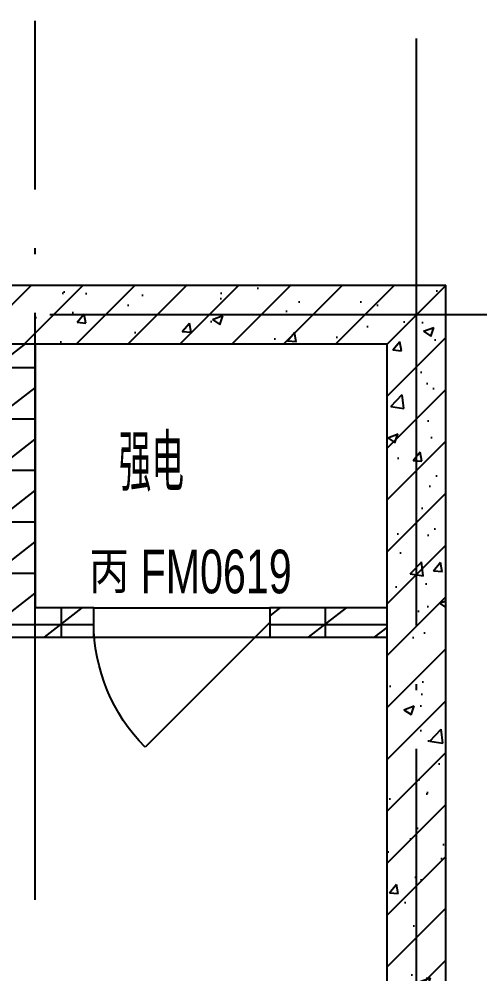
# Model space of a CAD drawing. Extents: x 718358 to 1668613, y -348838 to -159582.
# Drawn here: x 792281 to 793851, y -323540 to -320288 of the extents above; entities that cross this region are included whole.
import ezdxf

# ---------------------------------------------------------------- set-up
doc = ezdxf.new("R2010")
doc.units = 0
doc.header["$LTSCALE"] = 1000
doc.linetypes.add('DOTE', pattern=[2.42, 2, -0.2, 0.02, -0.2])
for name, color, linetype in [('建-墙体', 2, 'Continuous'), ('建-影线', 8, 'Continuous'), ('建-房间名', 7, 'Continuous'), ('建-柱子', 6, 'Continuous'), ('建-轴网', 14, 'DOTE'), ('建-门', 4, 'Continuous'), ('建-门窗-编号', 7, 'Continuous')]:
    doc.layers.add(name, color=color, linetype=linetype)
doc.styles.add('_TCH_WINDOW', font='gt单线西文.shx', dxfattribs={"height": 3.5, "bigfont": 'gt单线中文.shx'})
doc.styles.add('DIM_FONT', font='SIMPLEX.shx', dxfattribs={"width": 0.8, "bigfont": 'GBCBIG.shx'})
pattern_1 = [(0, (0, 0), (0, 175), []), (37.875, (200, 0), (-84.807639, 109.038328), []), (90, (200, 0), (-225, 1e-14), [])]
pattern_2 = [(45, (0, 0), (-88.388348, 88.388348), []), (50, (0, 0), (358.63009, -31.37607), [37.5, -412.5]), (355, (0, 0), (-69.37567, 376.09607), [30, -330]), (100.4514, (29.9, -2.6), (289.25469, 344.71977), [31.8701, -350.57106]), (46.1842, (0, 100), (533.62052, -82.7595), [56.25, -618.75]), (96.6356, (44.47, 93.1), (467.33135, 487.05894), [47.80514, -525.8565]), (351.1842, (0, 100), (467.33097, 487.0593), [45, -495]), (21, (50, 75), (298.45353, -201.30945), [37.5, -412.5]), (326, (50, 75), (121.65767, 362.57502), [30, -330]), (71.4514, (74.87, 58.22), (420.11131, 161.26525), [31.8701, -350.57106]), (37.5, (0, 0), (6.079928, 166.446927), [0, -326, 0, -335, 0, -331.25]), (7.5, (0, 0), (131.53477, 197.205856), [0, -191, 0, -318.5, 0, -126.25]), (327.5, (-111.5, 0), (266.911218, -11.277436), [0, -125, 0, -390, 0, -517.5]), (317.5, (-161.5, 0), (291.593085, 50.05249), [0, -162.5, 0, -259, 0, -367.5])]

# ---------------------------------------------------------------- blocks, each defined once
blk = doc.blocks.new('$DorLib2D$00000114')
at = {"color": 0}
blk.add_line((0.5, 0), (-0.2071, 0.7071), dxfattribs=at)
blk.add_arc((0.5, 0), 1, 135, 180, dxfattribs=at)

msp = doc.modelspace()

# ---------------------------------------------------------------- hatches: boundary and pattern name
at = {"layer": '建-影线'}
h = msp.add_hatch(dxfattribs=at)
h.set_pattern_fill('钢筋混凝土', color=256, scale=50, style=0)
h.set_pattern_definition(pattern_2)
h.paths.add_polyline_path([(791235.2, -321393.8), (792335.2, -321393.8), (792335.2, -321193.8), (791235.2, -321193.8)])
h = msp.add_hatch(dxfattribs=at)
h.set_pattern_fill('钢筋混凝土', color=256, scale=50, style=0)
h.set_pattern_definition(pattern_2)
h.paths.add_polyline_path([(792335.2, -321193.8), (792335.2, -321393.8), (793535.2, -321393.8), (793735.2, -321193.8)])
h = msp.add_hatch(dxfattribs=at)
h.set_pattern_fill('钢筋混凝土', color=256, scale=50, style=0)
h.set_pattern_definition(pattern_2)
h.paths.add_polyline_path([(793535.2, -322293.8), (793735.2, -322293.8), (793735.2, -321193.8), (793535.2, -321393.8)])
h = msp.add_hatch(dxfattribs=at)
h.set_pattern_fill('空心砖', color=256, scale=50, style=0)
h.set_pattern_definition(pattern_1)
h.paths.add_polyline_path([(792335.2, -321393.8), (792235.2, -321393.8), (792235.2, -322293.8), (792301.9, -322327.1), (792335.2, -322293.8)])
h = msp.add_hatch(dxfattribs=at)
h.set_pattern_fill('空心砖', color=256, scale=50, style=0)
h.set_pattern_definition(pattern_1)
h.paths.add_polyline_path([(792235.2, -322293.8), (792135.2, -322293.8), (792135.2, -322393.8), (792335.2, -322393.8), (792301.9, -322327.1)])
h = msp.add_hatch(dxfattribs=at)
h.set_pattern_fill('空心砖', color=256, scale=50, style=0)
h.set_pattern_definition(pattern_1)
h.paths.add_polyline_path([(792335.2, -322393.8), (792535.2, -322393.8), (792535.2, -322293.8), (792335.2, -322293.8), (792301.9, -322327.1)])
h = msp.add_hatch(dxfattribs=at)
h.set_pattern_fill('空心砖', color=256, scale=50, style=0)
h.set_pattern_definition(pattern_1)
h.paths.add_polyline_path([(793535.2, -322293.8), (793135.2, -322293.8), (793135.2, -322393.8), (793535.2, -322393.8)])
h = msp.add_hatch(dxfattribs=at)
h.set_pattern_fill('钢筋混凝土', color=256, scale=50, style=0)
h.set_pattern_definition(pattern_2)
h.paths.add_polyline_path([(793735.2, -324193.8), (793735.2, -322293.8), (793535.2, -322293.8), (793535.2, -324193.8)])

# ---------------------------------------------------------------- linework, layer by layer
at = {"layer": '建-墙体'}
for p, q in [((792335.2, -321393.8), (792335.2, -322293.8)), ((792535.2, -322293.8), (792335.2, -322293.8)), ((792535.2, -322393.8), (792535.2, -322293.8)), ((793535.2, -322293.8), (793135.2, -322293.8)), ((793135.2, -322293.8), (793135.2, -322393.8)), ((792135.2, -322393.8), (792335.2, -322393.8)), ((792335.2, -322393.8), (792535.2, -322393.8)), ((793135.2, -322393.8), (793535.2, -322393.8))]:
    msp.add_line(p, q, dxfattribs=at)
at = {"layer": '建-柱子'}
for p, q in [((791235.2, -321193.8), (792335.2, -321193.8)), ((792335.2, -321193.8), (793735.2, -321193.8)), ((793735.2, -322293.8), (793735.2, -321193.8)), ((791235.2, -321393.8), (792335.2, -321393.8)), ((792335.2, -321393.8), (793535.2, -321393.8)), ((793535.2, -322293.8), (793535.2, -321393.8)), ((793535.2, -324193.8), (793535.2, -322293.8)), ((793735.2, -324193.8), (793735.2, -322293.8))]:
    msp.add_line(p, q, dxfattribs=at)
at = {"layer": '建-轴网'}
for p, q in [((793635.2, -327193.8), (793635.2, -320193.8)), ((792335.2, -323288.3), (792335.2, -320294.1)), ((768185.2, -321293.8), (810335.2, -321293.8))]:
    msp.add_line(p, q, dxfattribs=at)
at = {"layer": '建-门'}
for p, q in [((792535.2, -322293.8), (793135.2, -322293.8)), ((792535.2, -322393.8), (793135.2, -322393.8))]:
    msp.add_line(p, q, dxfattribs=at)

# ---------------------------------------------------------------- block references
at = {"layer": '建-门', "xscale": 600, "yscale": -600, "zscale": 100, "rotation": 1.235164782917204e-07}
msp.add_blockref('$DorLib2D$00000114', (792835.2, -322343.8), dxfattribs=at)

# ---------------------------------------------------------------- texts
at = {"layer": '建-房间名', "style": 'DIM_FONT', "width": 0.8}
msp.add_text('强电', height=192.91, dxfattribs=at).set_placement((792620.6, -321895.6))
at = {"layer": '建-门窗-编号', "style": '_TCH_WINDOW'}
msp.add_text('丙', height=143.3, rotation=0, dxfattribs=at).set_placement((792519.7, -322243.8))
at = {"layer": '建-门窗-编号', "style": '_TCH_WINDOW', "width": 0.705882}
msp.add_text('FM0619', height=148.75, rotation=0, dxfattribs=at).set_placement((792694.7, -322243.8))

doc.saveas('drawing.dxf')
